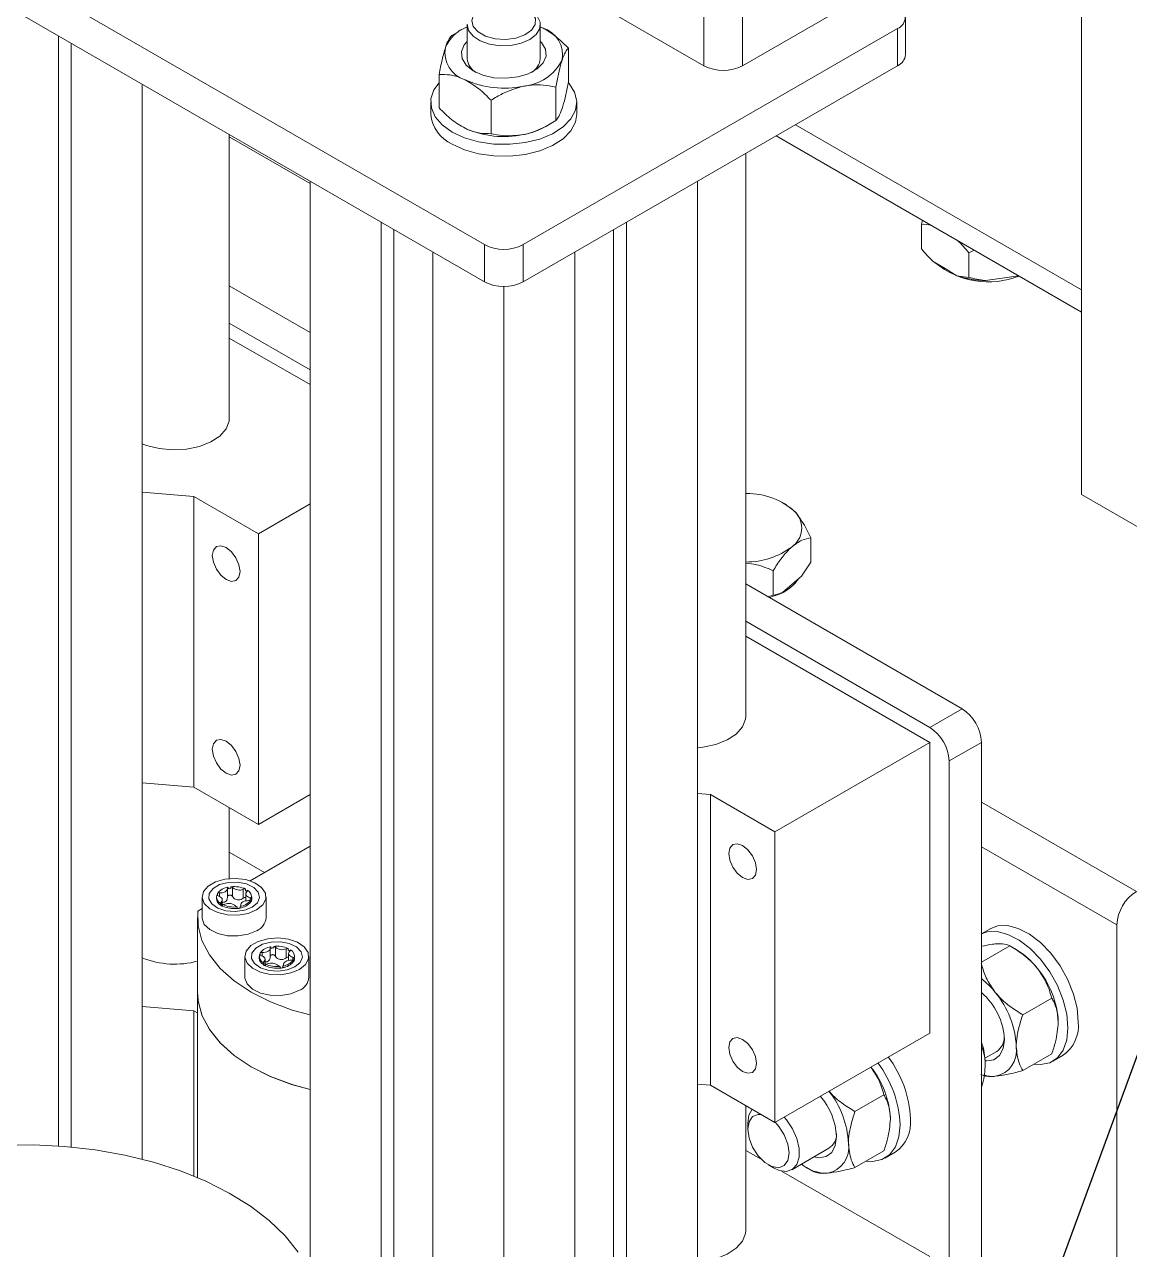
# Model space of a CAD drawing. Header units: millimetres. Extents: x 15 to 589, y 5 to 415.
# Drawn here: x 189.6 to 213.8, y 191.28 to 218.12 of the extents above; entities that cross this region are included whole.
import ezdxf

# ---------------------------------------------------------------- set-up
doc = ezdxf.new("R2010")
doc.units = ezdxf.units.MM
doc.dimstyles.new('SLDDIMSTYLE0', dxfattribs={"dimtxt": 0.18, "dimasz": 3.302, "dimexe": 0, "dimexo": 0.0625, "dimgap": 0, "dimtad": 0, "dimtih": 1, "dimtoh": 1, "dimdec": 0, "dimrnd": 1e-09, "dimzin": 0, "dimdsep": 46, "dimtxsty": 'Standard', "dimsah": 1, "dimcen": 0.09, "dimadec": 0, "dimazin": 0, "dimtfac": 3.302, "dimtdec": 0, "dimtofl": 0, "dimtmove": 0, "dimatfit": 3, "dimfxl": 1, "dimfrac": 2, "dimtolj": 1, "dimtzin": 0, "dimarcsym": 0})

msp = doc.modelspace()

# ---------------------------------------------------------------- linework, layer by layer
at = {"color": 7, "linetype": 'Continuous', "lineweight": 15}
for p, q in [((212.753, 224.148), (212.753, 207.817)), ((182.984, 222.929), (199.671, 213.296)), ((182.984, 222.113), (199.671, 212.479)), ((201.086, 219.174), (204.48, 217.214)), ((204.48, 217.214), (204.48, 218.847)), ((205.329, 218.847), (205.329, 217.214)), ((205.329, 217.214), (208.087, 218.806)), ((208.898, 217.459), (208.898, 218.276)), ((199.176, 218.006), (199.076, 217.948)), ((199.296, 218.113), (199.296, 217.37)), ((200.52, 213.296), (208.722, 218.031)), ((200.896, 217.37), (200.896, 218.113)), ((200.943, 218.045), (200.896, 218.067)), ((208.722, 217.214), (208.722, 218.031)), ((190.338, 217.867), (190.338, 193.545)), ((190.621, 217.704), (190.621, 193.522)), ((199.087, 217.95), (198.957, 217.876)), ((201.512, 217.598), (201.512, 216.865)), ((200.52, 212.479), (208.722, 217.214)), ((198.679, 217.025), (198.679, 216.292)), ((192.176, 216.806), (192.176, 193.254)), ((201.234, 216.747), (201.234, 216.014)), ((198.496, 216.414), (198.496, 216.153)), ((199.818, 216.46), (199.818, 215.727)), ((201.696, 216.153), (201.696, 216.414)), ((201.015, 215.884), (201.116, 215.942)), ((206.488, 215.924), (212.753, 212.308)), ((194.083, 209.492), (194.083, 215.705)), ((206.064, 215.68), (212.753, 211.818)), ((205.397, 202.96), (205.397, 215.295)), ((195.853, 214.683), (195.853, 176.633)), ((204.339, 214.684), (204.339, 162.521)), ((197.408, 213.785), (197.408, 176.224)), ((202.783, 213.786), (202.783, 161.837)), ((209.271, 213.828), (209.245, 213.74)), ((209.245, 213.203), (209.245, 213.74)), ((197.691, 213.622), (197.691, 176.061)), ((202.5, 213.623), (202.5, 161.69)), ((199.671, 212.479), (199.671, 213.296)), ((200.52, 213.296), (200.52, 212.479)), ((210.284, 213.115), (210.404, 213.174)), ((198.54, 213.132), (198.54, 175.571)), ((201.651, 213.132), (201.651, 161.184)), ((209.505, 212.926), (209.765, 212.77)), ((210.284, 212.578), (210.284, 213.115)), ((209.765, 212.77), (210.024, 212.614)), ((210.284, 212.578), (210.024, 212.614)), ((211.013, 212.561), (211.376, 212.612)), ((195.853, 211.37), (194.083, 212.391)), ((200.096, 212.378), (200.096, 160.055)), ((210.649, 212.509), (211.013, 212.561)), ((195.853, 210.553), (194.083, 211.575)), ((195.853, 210.227), (194.083, 211.248)), ((192.176, 207.871), (193.307, 207.777)), ((193.307, 207.777), (194.721, 206.961)), ((193.307, 207.777), (193.307, 201.408)), ((217.703, 204.96), (212.753, 207.817)), ((194.721, 206.961), (195.853, 207.614)), ((206.298, 207.592), (206.248, 207.621)), ((194.721, 206.961), (194.721, 200.592)), ((206.827, 206.335), (206.827, 206.872)), ((206.827, 206.335), (206.619, 206.033)), ((205.996, 205.613), (205.996, 206.15)), ((206.411, 205.853), (206.619, 206.033)), ((210.137, 203.124), (205.397, 205.86)), ((206.204, 205.673), (206.411, 205.853)), ((205.996, 205.613), (205.881, 205.58)), ((209.43, 202.716), (205.397, 205.043)), ((209.43, 202.389), (205.397, 204.717)), ((209.43, 202.716), (210.137, 203.124)), ((206.036, 200.429), (209.43, 202.389)), ((209.43, 202.389), (209.43, 196.02)), ((210.561, 202.389), (209.854, 201.981)), ((210.561, 182.139), (210.561, 202.389)), ((209.854, 181.73), (209.854, 201.981)), ((192.176, 201.502), (193.307, 201.408)), ((193.307, 201.408), (194.721, 200.592)), ((194.721, 200.592), (195.853, 201.245)), ((204.339, 201.269), (204.622, 201.246)), ((204.622, 201.246), (206.036, 200.429)), ((204.622, 201.246), (204.622, 194.877)), ((194.083, 199.405), (194.083, 200.961)), ((206.036, 200.429), (206.036, 194.06)), ((194.541, 199.354), (195.853, 200.111)), ((194.854, 199.535), (194.083, 199.98)), ((194.041, 198.982), (194.041, 199.182)), ((194.057, 199.215), (194.057, 199.179)), ((194.118, 199.189), (194.118, 199.225)), ((194.155, 199.01), (194.155, 199.207)), ((194.438, 199.176), (194.438, 199.139)), ((193.487, 199.005), (193.487, 198.548)), ((193.8, 199.005), (193.8, 198.969)), ((193.823, 199.044), (193.823, 199.081)), ((193.929, 198.801), (193.929, 198.94)), ((194.39, 198.974), (194.39, 199.17)), ((194.445, 199.07), (194.445, 198.917)), ((194.483, 199.134), (194.483, 199.15)), ((194.552, 198.893), (194.552, 198.93)), ((194.568, 198.965), (194.568, 198.929)), ((194.575, 198.969), (194.575, 199.005)), ((194.887, 198.548), (194.887, 199.005)), ((193.395, 198.692), (193.487, 198.746)), ((193.892, 198.824), (193.892, 198.861)), ((193.937, 198.835), (193.937, 198.798)), ((194.256, 198.749), (194.256, 198.785)), ((194.318, 198.795), (194.318, 198.759)), ((194.333, 198.828), (194.333, 198.813)), ((193.387, 198.548), (193.387, 196.915)), ((213.531, 198.388), (213.531, 183.037)), ((210.751, 198.303), (210.561, 198.194)), ((194.979, 197.676), (194.979, 197.876)), ((194.994, 197.909), (194.994, 197.873)), ((195.056, 197.883), (195.056, 197.919)), ((195.092, 197.704), (195.092, 197.901)), ((195.328, 197.668), (195.328, 197.864)), ((195.375, 197.869), (195.375, 197.833)), ((195.42, 197.828), (195.42, 197.843)), ((211.183, 197.931), (210.561, 197.572)), ((211.325, 197.848), (211.183, 197.93)), ((194.425, 197.699), (194.425, 197.242)), ((194.738, 197.699), (194.738, 197.663)), ((194.76, 197.738), (194.76, 197.774)), ((194.867, 197.495), (194.867, 197.634)), ((195.383, 197.764), (195.383, 197.61)), ((195.489, 197.587), (195.489, 197.623)), ((195.506, 197.659), (195.506, 197.623)), ((195.512, 197.663), (195.512, 197.699)), ((195.825, 197.242), (195.825, 197.699)), ((194.829, 197.518), (194.829, 197.554)), ((194.875, 197.528), (194.875, 197.492)), ((195.194, 197.443), (195.194, 197.479)), ((195.255, 197.489), (195.255, 197.452)), ((195.271, 197.522), (195.271, 197.507)), ((193.387, 196.915), (193.387, 192.852)), ((212.102, 196.787), (211.467, 196.421)), ((192.176, 196.602), (193.307, 196.509)), ((193.307, 196.509), (193.387, 196.463)), ((193.307, 196.509), (193.307, 192.885)), ((206.036, 194.06), (209.43, 196.02)), ((210.639, 195.467), (210.897, 195.617)), ((212.102, 195.561), (211.467, 195.195)), ((212.125, 195.401), (212.351, 195.532)), ((204.339, 194.9), (204.622, 194.877)), ((204.622, 194.877), (206.036, 194.06)), ((208.425, 194.664), (207.79, 194.298)), ((205.397, 191.692), (205.397, 194.429)), ((205.442, 194.044), (205.442, 193.913)), ((205.738, 193.252), (205.397, 193.448)), ((206.407, 193.024), (207.22, 193.494)), ((208.425, 193.439), (207.79, 193.072)), ((208.448, 193.279), (208.674, 193.409)), ((205.894, 193.129), (206.007, 193.064)), ((206.728, 193.072), (206.87, 192.99)), ((209.43, 191.12), (206.183, 192.995))]:
    msp.add_line(p, q, dxfattribs=at)
at = {"color": 8, "linetype": 'Continuous', "lineweight": 15}
for p, q in [((195.853, 214.634), (194.083, 215.655)), ((210.561, 201.082), (213.955, 199.122)), ((213.531, 198.388), (210.561, 200.102)), ((193.869, 199.013), (193.869, 199.09)), ((194.537, 198.924), (194.537, 198.986)), ((193.901, 198.814), (193.901, 198.888)), ((194.334, 198.816), (194.334, 198.821)), ((194.806, 197.707), (194.806, 197.783)), ((194.838, 197.508), (194.838, 197.582)), ((195.474, 197.618), (195.474, 197.68)), ((195.271, 197.509), (195.271, 197.515))]:
    msp.add_line(p, q, dxfattribs=at)
at = {"color": 7, "linetype": 'Continuous', "lineweight": 15, "flags": 128}
for points in [[(199.396, 218.206), (199.428, 218.074), (199.532, 217.955), (199.697, 217.862), (199.905, 217.806), (200.134, 217.791), (200.359, 217.82), (200.556, 217.89), (200.702, 217.992), (200.783, 218.117), (200.789, 218.25), (200.72, 218.377), (200.584, 218.484), (200.395, 218.56), (200.173, 218.596), (199.943, 218.589), (199.729, 218.539), (199.556, 218.451), (199.44, 218.336), (199.396, 218.206)], [(200.662, 218.439), (200.697, 218.417), (200.826, 218.302), (200.89, 218.169), (200.883, 218.031), (200.807, 217.901), (200.667, 217.789), (200.477, 217.707), (200.252, 217.66), (200.014, 217.653), (199.783, 217.688), (199.58, 217.76), (199.423, 217.863), (199.325, 217.989), (199.296, 218.126), (199.296, 218.126)], [(200.896, 217.75), (200.921, 217.724), (201.008, 217.58), (201.022, 217.427), (200.961, 217.278), (200.829, 217.146), (200.638, 217.04), (200.404, 216.969), (200.144, 216.94), (199.88, 216.954), (199.634, 217.01), (199.425, 217.104), (199.271, 217.228), (199.183, 217.372), (199.17, 217.525), (199.231, 217.673), (199.296, 217.75)], [(198.679, 216.844), (198.566, 216.685), (198.501, 216.489), (198.511, 216.29), (198.594, 216.096), (198.748, 215.917), (198.964, 215.761)], [(198.964, 215.761), (199.234, 215.636), (199.544, 215.547), (199.88, 215.499), (200.226, 215.494), (200.565, 215.531), (200.883, 215.61), (201.164, 215.727), (201.395, 215.876), (201.566, 216.049), (201.667, 216.24), (201.695, 216.439), (201.649, 216.637), (201.529, 216.825), (201.515, 216.841)], [(198.964, 215.5), (199.234, 215.375), (199.544, 215.286), (199.88, 215.238), (200.226, 215.232), (200.565, 215.27), (200.883, 215.349), (201.164, 215.466), (201.395, 215.614), (201.566, 215.788), (201.667, 215.979), (201.696, 216.153)], [(192.176, 208.932), (192.272, 208.896), (192.548, 208.827), (192.845, 208.799), (193.145, 208.816), (193.428, 208.875), (193.677, 208.972), (193.876, 209.102), (194.012, 209.257), (194.078, 209.427), (194.083, 209.492)], [(193.71, 206.483), (193.733, 206.336), (193.799, 206.184), (193.898, 206.05), (194.014, 205.957), (194.131, 205.916), (194.229, 205.935), (194.295, 206.011), (194.318, 206.132), (194.295, 206.28), (194.229, 206.432), (194.131, 206.565), (194.014, 206.659), (193.898, 206.699), (193.799, 206.68), (193.733, 206.604), (193.71, 206.483)], [(204.339, 202.272), (204.459, 202.284), (204.742, 202.343), (204.991, 202.441), (205.19, 202.571), (205.326, 202.726), (205.392, 202.895), (205.397, 202.96)], [(193.71, 202.237), (193.733, 202.09), (193.799, 201.938), (193.898, 201.804), (194.014, 201.711), (194.131, 201.67), (194.229, 201.689), (194.295, 201.765), (194.318, 201.886), (194.295, 202.034), (194.229, 202.186), (194.131, 202.319), (194.014, 202.413), (193.898, 202.453), (193.799, 202.434), (193.733, 202.358), (193.71, 202.237)], [(205.025, 199.952), (205.048, 199.804), (205.114, 199.652), (205.212, 199.519), (205.329, 199.425), (205.445, 199.384), (205.544, 199.404), (205.61, 199.48), (205.633, 199.601), (205.61, 199.748), (205.544, 199.9), (205.445, 200.033), (205.329, 200.127), (205.212, 200.168), (205.114, 200.148), (205.048, 200.073), (205.025, 199.952)], [(194.682, 198.719), (194.816, 198.828), (194.882, 198.955), (194.873, 199.088), (194.789, 199.212), (194.64, 199.313), (194.442, 199.382), (194.216, 199.409), (193.988, 199.392), (193.781, 199.334), (193.618, 199.24), (193.517, 199.12), (193.488, 198.988), (193.535, 198.858), (193.653, 198.744), (193.829, 198.658), (194.044, 198.61), (194.274, 198.604), (194.495, 198.642), (194.682, 198.719)], [(194.583, 198.777), (194.7, 198.875), (194.747, 198.99), (194.718, 199.108), (194.618, 199.212), (194.46, 199.287), (194.265, 199.325), (194.059, 199.32), (193.871, 199.272), (193.726, 199.188), (193.643, 199.079), (193.633, 198.96), (193.698, 198.848), (193.83, 198.756), (194.01, 198.699), (194.213, 198.682), (194.414, 198.709), (194.583, 198.777)], [(194.041, 199.189), (194.04, 199.169), (194.032, 199.15), (194.016, 199.132), (193.995, 199.116), (193.968, 199.104), (193.937, 199.095), (193.903, 199.09), (193.869, 199.09)], [(193.838, 199.024), (193.868, 199.013), (193.892, 199), (193.912, 198.983), (193.924, 198.964), (193.929, 198.945), (193.927, 198.925), (193.918, 198.906), (193.901, 198.888)], [(194.334, 198.821), (194.335, 198.841), (194.343, 198.86), (194.359, 198.878), (194.38, 198.894), (194.407, 198.906), (194.438, 198.915), (194.472, 198.92), (194.506, 198.921)], [(194.537, 198.986), (194.507, 198.997), (194.483, 199.011), (194.463, 199.027), (194.451, 199.046), (194.446, 199.066), (194.448, 199.085), (194.457, 199.105), (194.474, 199.122)], [(194.568, 198.929), (194.574, 198.953), (194.575, 198.969)], [(195.853, 196.415), (195.46, 196.524), (194.986, 196.701), (194.559, 196.915), (194.189, 197.161), (193.882, 197.435), (193.646, 197.731), (193.484, 198.044), (193.4, 198.366), (193.395, 198.692)], [(193.487, 198.548), (193.488, 198.531), (193.535, 198.401), (193.653, 198.287), (193.829, 198.201), (194.044, 198.152), (194.274, 198.147), (194.495, 198.185), (194.682, 198.262)], [(210.751, 198.303), (210.916, 198.365), (211.132, 198.373), (211.368, 198.313), (211.612, 198.187), (211.854, 198.002), (212.081, 197.766), (212.283, 197.491), (212.452, 197.188), (212.578, 196.873), (212.656, 196.561), (212.682, 196.264)], [(195.62, 197.413), (195.754, 197.521), (195.819, 197.649), (195.81, 197.782), (195.726, 197.906), (195.577, 198.007), (195.379, 198.075), (195.154, 198.103), (194.925, 198.086), (194.718, 198.028), (194.555, 197.934), (194.454, 197.814), (194.425, 197.682), (194.473, 197.552), (194.591, 197.438), (194.766, 197.352), (194.981, 197.303), (195.211, 197.298), (195.432, 197.336), (195.62, 197.413)], [(210.561, 198.192), (210.69, 198.235), (210.906, 198.242), (211.142, 198.182), (211.386, 198.056), (211.627, 197.871), (211.855, 197.635), (212.057, 197.36), (212.225, 197.058), (212.352, 196.743), (212.43, 196.43), (212.456, 196.134)], [(195.521, 197.47), (195.637, 197.568), (195.684, 197.684), (195.656, 197.802), (195.555, 197.905), (195.397, 197.981), (195.202, 198.019), (194.997, 198.013), (194.808, 197.965), (194.663, 197.882), (194.58, 197.773), (194.57, 197.654), (194.636, 197.542), (194.767, 197.45), (194.947, 197.392), (195.151, 197.376), (195.351, 197.403), (195.521, 197.47)], [(194.978, 197.883), (194.977, 197.863), (194.969, 197.844), (194.954, 197.826), (194.932, 197.81), (194.905, 197.798), (194.874, 197.789), (194.84, 197.784), (194.806, 197.783)], [(194.775, 197.718), (194.805, 197.707), (194.83, 197.693), (194.849, 197.677), (194.861, 197.658), (194.867, 197.638), (194.864, 197.618), (194.855, 197.599), (194.838, 197.582)], [(195.271, 197.515), (195.272, 197.535), (195.281, 197.554), (195.296, 197.572), (195.318, 197.588), (195.345, 197.6), (195.375, 197.609), (195.409, 197.614), (195.444, 197.614)], [(195.474, 197.68), (195.445, 197.691), (195.42, 197.704), (195.401, 197.721), (195.388, 197.74), (195.383, 197.759), (195.385, 197.779), (195.395, 197.798), (195.411, 197.816)], [(195.506, 197.623), (195.511, 197.647), (195.512, 197.663)], [(194.425, 197.242), (194.425, 197.225), (194.473, 197.095), (194.591, 196.98), (194.766, 196.894), (194.981, 196.846), (195.211, 196.841), (195.432, 196.879), (195.62, 196.956)], [(193.387, 196.915), (193.402, 196.715), (193.49, 196.396), (193.653, 196.088), (193.889, 195.796), (194.193, 195.525), (194.559, 195.282), (194.981, 195.07), (195.449, 194.895), (195.853, 194.782)], [(195.853, 194.782), (195.46, 194.891), (194.986, 195.068), (194.559, 195.282), (194.189, 195.528), (193.882, 195.802), (193.646, 196.098), (193.484, 196.411), (193.4, 196.733), (193.387, 196.915)], [(212.456, 196.134), (212.43, 195.868), (212.352, 195.646), (212.225, 195.476), (212.057, 195.368), (211.855, 195.327), (211.711, 195.336)], [(205.025, 195.706), (205.048, 195.558), (205.114, 195.406), (205.212, 195.273), (205.329, 195.179), (205.445, 195.138), (205.544, 195.158), (205.61, 195.233), (205.633, 195.354), (205.61, 195.502), (205.544, 195.654), (205.445, 195.787), (205.329, 195.881), (205.212, 195.922), (205.114, 195.902), (205.048, 195.827), (205.025, 195.706)], [(211.063, 195.877), (211.036, 195.678), (210.959, 195.526), (210.836, 195.434), (210.679, 195.408), (210.644, 195.411)], [(205.442, 194.044), (205.467, 194.222), (205.535, 194.349)], [(205.737, 194.233), (205.668, 194.235), (205.547, 194.188), (205.469, 194.076), (205.442, 193.913)], [(206.24, 194.178), (206.29, 194.12), (206.422, 193.922), (206.517, 193.706), (206.567, 193.492), (206.567, 193.297), (206.517, 193.14), (206.422, 193.034), (206.29, 192.988), (206.133, 193.008), (206.007, 193.064)], [(205.442, 193.913), (205.469, 193.719), (205.547, 193.516), (205.668, 193.33), (205.816, 193.183), (205.973, 193.092), (206.12, 193.069), (206.241, 193.116), (206.319, 193.228), (206.347, 193.391), (206.319, 193.585), (206.241, 193.788), (206.12, 193.974), (206.04, 194.063)], [(208.779, 194.011), (208.753, 193.746), (208.675, 193.523), (208.548, 193.354), (208.38, 193.246), (208.178, 193.204), (208.034, 193.213)], [(183.455, 191.109), (183.722, 191.47), (184.053, 191.813), (184.444, 192.135), (184.892, 192.431), (185.39, 192.698), (185.934, 192.934), (186.518, 193.136), (187.135, 193.301), (187.779, 193.428), (188.442, 193.516), (189.117, 193.563), (189.798, 193.569), (190.475, 193.534), (191.143, 193.459), (191.793, 193.343), (192.419, 193.189), (193.014, 192.998), (193.57, 192.772), (194.083, 192.514), (194.546, 192.226), (194.955, 191.912), (195.304, 191.575), (195.591, 191.219)], [(207.386, 193.754), (207.359, 193.555), (207.282, 193.404), (207.159, 193.311), (207.002, 193.285), (206.891, 193.304)], [(204.339, 191.004), (204.459, 191.016), (204.742, 191.075), (204.991, 191.172), (205.19, 191.303), (205.326, 191.457), (205.392, 191.627), (205.397, 191.692)]]:
    msp.add_lwpolyline(points, dxfattribs=at)
at = {"color": 7, "linetype": 'Continuous', "lineweight": 15}
for centre, radius, start, end in [((208.629, 218.276), 0.262, 290.7832, 69.2165), ((199.594, 217.275), 0.847, 110.6085, 156.3151), ((200.762, 217.45), 0.622, 349.4817, 73.0723), ((199.43, 217.501), 0.622, 169.4811, 253.0729), ((208.598, 217.489), 0.302, 294.3742, 354.3057), ((199.683, 217.406), 0.389, 185.3181, 239.8498), ((200.429, 217.828), 1.064, 275.2416, 332.5407), ((200.522, 217.398), 0.375, 299.1103, 355.7214), ((204.905, 218.033), 0.922, 242.6099, 297.3899), ((200.099, 218.786), 2.063, 245.6445, 281.9344), ((199.284, 216.224), 0.791, 185.1305, 246.1896), ((200.099, 217.725), 2.063, 245.6445, 281.9344), ((200.229, 217.286), 1.608, 280.639, 299.2704), ((200.095, 214.114), 0.922, 242.61, 297.3899), ((210.712, 214.291), 1.813, 230.1696, 291.7937), ((210.686, 214.649), 2.14, 251.9881, 269.0106), ((200.095, 213.298), 0.922, 242.61, 297.3899), ((205.445, 206.312), 1.528, 46.7133, 91.3238), ((206.122, 207.086), 0.502, 305.1436, 42.4306), ((205.403, 208.028), 1.687, 269.7972, 306.6858), ((205.806, 206.477), 0.901, 293.9831, 326.4835), ((205.464, 207.206), 1.703, 285.2081, 295.7522), ((209.64, 202.347), 0.922, 2.6053, 57.3946), ((208.933, 201.939), 0.922, 2.6053, 57.3946), ((194.105, 198.862), 0.357, 97.7689, 142.2257), ((194.069, 199.19), 0.0279, 115.6507, 182.4035), ((194.189, 198.626), 0.603, 65.6826, 96.7319), ((194.111, 199.164), 0.0613, 44.0141, 82.8783), ((194.302, 199.377), 0.225, 229.1985, 293.2144), ((194.424, 199.08), 0.097, 82.1171, 110.5567), ((193.984, 198.984), 0.185, 184.8162, 240.0153), ((193.969, 199.008), 0.166, 167.1995, 242.596), ((193.848, 199.073), 0.0498, 213.9123, 258.693), ((193.863, 199), 0.09, 86.3537, 116.2732), ((194.27, 199.148), 0.357, 277.7684, 322.2263), ((194.46, 199.142), 0.0238, 304.3294, 18.8114), ((194.406, 199.002), 0.166, 347.2019, 62.5937), ((194.512, 199.01), 0.09, 266.3535, 296.2695), ((194.527, 198.937), 0.0498, 33.9237, 78.6815), ((214.452, 198.346), 0.922, 122.6057, 177.3943), ((193.915, 198.868), 0.0238, 124.345, 198.8085), ((193.951, 198.931), 0.097, 262.1179, 290.5512), ((194.186, 199.384), 0.603, 245.6815, 276.7329), ((194.186, 199.348), 0.603, 245.6815, 276.7329), ((194.073, 198.633), 0.225, 49.1984, 113.2159), ((194.264, 198.846), 0.0612, 224.0039, 262.8887), ((194.27, 199.112), 0.357, 277.7684, 322.2263), ((194.306, 198.82), 0.0279, 295.641, 2.4044), ((194.552, 198.572), 0.337, 292.8497, 355.8301), ((195.042, 197.556), 0.357, 97.7684, 142.2263), ((195.006, 197.884), 0.0279, 115.641, 182.4044), ((195.126, 197.32), 0.603, 65.6815, 96.7329), ((195.048, 197.858), 0.0612, 44.0039, 82.8887), ((195.239, 198.071), 0.225, 229.1984, 293.2159), ((195.362, 197.773), 0.097, 82.1179, 110.5512), ((195.398, 197.836), 0.0238, 304.345, 18.8085), ((195.344, 197.696), 0.166, 347.1995, 62.596), ((210.45, 196.4), 1.692, 37.9793, 58.887), ((192.886, 199.46), 1.931, 248.4446, 285.0617), ((194.922, 197.678), 0.185, 184.8163, 240.0154), ((194.906, 197.702), 0.166, 167.1995, 242.596), ((194.785, 197.766), 0.0498, 213.9121, 258.6931), ((194.8, 197.694), 0.09, 86.3535, 116.2695), ((194.852, 197.562), 0.0238, 124.3294, 198.8114), ((195.207, 197.842), 0.357, 277.7689, 322.2257), ((195.207, 197.806), 0.357, 277.7689, 322.2257), ((195.449, 197.704), 0.09, 266.3537, 296.2732), ((195.464, 197.631), 0.0498, 33.9123, 78.693), ((194.888, 197.624), 0.097, 262.1171, 290.5567), ((195.123, 198.078), 0.603, 245.6815, 276.7329), ((195.123, 198.042), 0.603, 245.6815, 276.7329), ((195.01, 197.327), 0.225, 49.1985, 113.2144), ((195.201, 197.54), 0.0612, 224.0039, 262.8885), ((195.243, 197.514), 0.0279, 295.6507, 2.4035), ((210.251, 196.164), 1.995, 2.6394, 39.772), ((195.489, 197.266), 0.337, 292.8494, 355.8304), ((209.426, 195.768), 1.837, 38.4501, 51.8569), ((209.62, 195.808), 1.445, 2.7211, 49.3532), ((209.331, 195.634), 1.995, 2.6394, 39.772), ((211.896, 196.179), 0.791, 305.1271, 6.1849), ((209.002, 195.306), 1.644, 0.9646, 18.5117), ((210.76, 195.634), 0.572, 280.5469, 9.2517), ((210.686, 195.927), 0.376, 304.2869, 0.8902), ((206.591, 194.039), 2.417, 2.4413, 37.031), ((206.582, 194.043), 1.987, 2.6101, 38.3197), ((206.364, 193.908), 2.417, 2.4413, 37.031), ((210.819, 195.744), 0.674, 252.3842, 273.9026), ((205.946, 193.684), 1.441, 2.7863, 41.2479), ((205.662, 193.512), 1.987, 2.6101, 38.3197), ((208.219, 194.057), 0.791, 305.1271, 6.1849), ((207.009, 193.804), 0.376, 304.2869, 0.8902), ((207.083, 193.511), 0.572, 280.5469, 9.2517), ((207.168, 193.825), 0.876, 230.8912, 271.2849)]:
    msp.add_arc(centre, radius, start, end, dxfattribs=at)
for points, knots in [([(201.512, 217.598), (201.434, 217.675), (201.276, 217.832), (201.079, 217.974), (200.967, 218.033), (200.943, 218.045)], [0, 0, 0, 0, 0.432384, 0.879551, 1, 1, 1, 1]), ([(198.957, 217.876), (198.938, 217.857), (198.9, 217.816), (198.852, 217.713), (198.824, 217.632), (198.818, 217.615)], [0, 0, 0, 0, 0.432386, 0.879554, 1, 1, 1, 1]), ([(198.818, 217.615), (198.794, 217.53), (198.745, 217.363), (198.701, 217.137), (198.679, 217.025)], [0, 0, 0, 0, 0.503995, 1, 1, 1, 1]), ([(201.373, 217.337), (201.398, 217.402), (201.446, 217.532), (201.49, 217.576), (201.512, 217.598)], [0, 0, 0, 0, 0.503998, 1, 1, 1, 1]), ([(201.234, 216.747), (201.253, 216.844), (201.292, 217.04), (201.34, 217.232), (201.368, 217.318), (201.373, 217.337)], [0, 0, 0, 0, 0.43238, 0.879548, 1, 1, 1, 1]), ([(198.679, 217.025), (198.757, 217.025), (198.916, 217.024), (199.112, 216.971), (199.225, 216.918), (199.249, 216.907)], [0, 0, 0, 0, 0.432384, 0.879551, 1, 1, 1, 1]), ([(199.249, 216.907), (199.349, 216.848), (199.547, 216.73), (199.728, 216.55), (199.818, 216.46)], [0, 0, 0, 0, 0.503997, 1, 1, 1, 1]), ([(199.818, 216.46), (199.901, 216.511), (200.124, 216.649), (200.371, 216.722), (200.526, 216.768)], [0, 0, 0, 0, 0.37265, 1, 1, 1, 1]), ([(200.526, 216.768), (200.541, 216.77), (200.734, 216.808), (200.979, 216.801), (201.187, 216.757), (201.234, 216.747)], [0, 0, 0, 0, 0.059415, 0.787738, 1, 1, 1, 1]), ([(201.512, 216.865), (201.493, 216.769), (201.455, 216.572), (201.407, 216.381), (201.379, 216.294), (201.373, 216.275)], [0, 0, 0, 0, 0.43238, 0.879548, 1, 1, 1, 1]), ([(199.249, 215.845), (199.148, 215.904), (198.95, 216.022), (198.769, 216.202), (198.679, 216.292)], [0, 0, 0, 0, 0.503997, 1, 1, 1, 1]), ([(201.373, 216.275), (201.349, 216.21), (201.3, 216.08), (201.256, 216.036), (201.234, 216.014)], [0, 0, 0, 0, 0.503998, 1, 1, 1, 1]), ([(199.818, 215.727), (199.74, 215.727), (199.581, 215.728), (199.385, 215.781), (199.272, 215.834), (199.249, 215.845)], [0, 0, 0, 0, 0.432384, 0.87955, 1, 1, 1, 1]), ([(201.234, 216.014), (201.187, 215.985), (200.979, 215.857), (200.734, 215.75), (200.541, 215.709), (200.526, 215.706)], [0, 0, 0, 0, 0.212262, 0.940585, 1, 1, 1, 1]), ([(200.526, 215.706), (200.371, 215.689), (200.124, 215.663), (199.901, 215.71), (199.818, 215.727)], [0, 0, 0, 0, 0.62735, 1, 1, 1, 1]), ([(209.245, 213.74), (209.315, 213.742), (209.388, 213.743), (209.468, 213.713), (209.472, 213.712)], [0, 0, 0, 0, 0.957685, 1, 1, 1, 1]), ([(209.505, 212.926), (209.501, 212.929), (209.412, 213.013), (209.327, 213.11), (209.245, 213.203)], [0, 0, 0, 0, 0.038998, 1, 1, 1, 1]), ([(210.014, 213.399), (210.021, 213.394), (210.117, 213.32), (210.204, 213.214), (210.284, 213.115)], [0, 0, 0, 0, 0.072936, 1, 1, 1, 1]), ([(210.649, 212.509), (210.644, 212.51), (210.518, 212.521), (210.399, 212.55), (210.284, 212.578)], [0, 0, 0, 0, 0.039003, 1, 1, 1, 1]), ([(206.493, 207.424), (206.487, 207.431), (206.422, 207.506), (206.359, 207.541), (206.302, 207.573)], [0, 0, 0, 0, 0.084039, 1, 1, 1, 1]), ([(206.827, 206.872), (206.788, 206.952), (206.682, 207.166), (206.566, 207.325), (206.493, 207.424)], [0, 0, 0, 0, 0.371083, 1, 1, 1, 1]), ([(206.411, 206.675), (206.484, 206.729), (206.629, 206.837), (206.761, 206.86), (206.827, 206.872)], [0, 0, 0, 0, 0.503998, 1, 1, 1, 1]), ([(205.996, 206.15), (206.053, 206.238), (206.169, 206.417), (206.312, 206.586), (206.394, 206.66), (206.411, 206.675)], [0, 0, 0, 0, 0.432384, 0.879553, 1, 1, 1, 1]), ([(205.397, 206.318), (205.478, 206.309), (205.688, 206.283), (205.878, 206.201), (205.996, 206.15)], [0, 0, 0, 0, 0.383968, 1, 1, 1, 1]), ([(206.204, 205.673), (206.201, 205.672), (206.129, 205.639), (206.061, 205.626), (205.996, 205.613)], [0, 0, 0, 0, 0.039, 1, 1, 1, 1]), ([(194.057, 199.179), (194.062, 199.182), (194.072, 199.188), (194.091, 199.192), (194.107, 199.192), (194.116, 199.189), (194.118, 199.189)], [0, 0, 0, 0, 0.2944983, 0.5891607, 0.8819125, 1, 1, 1, 1]), ([(193.813, 199.038), (193.815, 199.039), (193.817, 199.042), (193.821, 199.044), (193.823, 199.044)], [0, 0, 0, 0, 0.520043, 1, 1, 1, 1]), ([(194.04, 198.982), (194.04, 198.971), (194.039, 198.944), (194.017, 198.91), (193.981, 198.888), (193.95, 198.881), (193.932, 198.883), (193.929, 198.883)], [0, 0, 0, 0, 0.206686, 0.479046, 0.727934, 0.956149, 1, 1, 1, 1]), ([(194.041, 198.997), (194.042, 199.001), (194.042, 199.012), (194.051, 199.026), (194.066, 199.037), (194.084, 199.043), (194.104, 199.043), (194.123, 199.039), (194.14, 199.029), (194.15, 199.019), (194.154, 199.012), (194.155, 199.01)], [0, 0, 0, 0, 0.101188, 0.232883, 0.359499, 0.480292, 0.59771, 0.714904, 0.834814, 0.959715, 1, 1, 1, 1]), ([(194.39, 198.974), (194.375, 198.964), (194.344, 198.945), (194.289, 198.933), (194.238, 198.939), (194.196, 198.961), (194.169, 198.986), (194.159, 199.004), (194.155, 199.01)], [0, 0, 0, 0, 0.196975, 0.394618, 0.575211, 0.740819, 0.915079, 1, 1, 1, 1]), ([(194.39, 198.974), (194.396, 198.978), (194.408, 198.985), (194.428, 198.991), (194.44, 198.99), (194.445, 198.989)], [0, 0, 0, 0, 0.363872, 0.728288, 1, 1, 1, 1]), ([(194.438, 199.139), (194.444, 199.139), (194.456, 199.137), (194.47, 199.131), (194.474, 199.126), (194.475, 199.124)], [0, 0, 0, 0, 0.405674, 0.811564, 1, 1, 1, 1]), ([(194.568, 198.929), (194.57, 198.926), (194.572, 198.919), (194.568, 198.908), (194.56, 198.899), (194.554, 198.895), (194.552, 198.893)], [0, 0, 0, 0, 0.29446, 0.589106, 0.881848, 1, 1, 1, 1]), ([(193.937, 198.798), (193.931, 198.8), (193.918, 198.804), (193.903, 198.812), (193.895, 198.819), (193.893, 198.823), (193.892, 198.824)], [0, 0, 0, 0, 0.294484, 0.589124, 0.881877, 1, 1, 1, 1]), ([(194.318, 198.759), (194.313, 198.757), (194.303, 198.752), (194.284, 198.749), (194.268, 198.748), (194.259, 198.749), (194.256, 198.749)], [0, 0, 0, 0, 0.2944356, 0.5891181, 0.8819025, 1, 1, 1, 1]), ([(194.994, 197.873), (194.999, 197.876), (195.009, 197.882), (195.028, 197.886), (195.044, 197.885), (195.053, 197.883), (195.056, 197.883)], [0, 0, 0, 0, 0.2944356, 0.5891181, 0.8819025, 1, 1, 1, 1]), ([(195.375, 197.833), (195.381, 197.832), (195.394, 197.831), (195.407, 197.825), (195.411, 197.82), (195.413, 197.818)], [0, 0, 0, 0, 0.405674, 0.811564, 1, 1, 1, 1]), ([(210.561, 197.921), (210.647, 197.938), (210.757, 197.961), (210.845, 197.97), (210.865, 197.972)], [0, 0, 0, 0, 0.777869, 1, 1, 1, 1]), ([(210.865, 197.972), (210.938, 197.974), (211.082, 197.979), (211.149, 197.947), (211.183, 197.931)], [0, 0, 0, 0, 0.503999, 1, 1, 1, 1]), ([(211.183, 197.931), (211.279, 197.871), (211.474, 197.751), (211.671, 197.576), (211.765, 197.465), (211.784, 197.441)], [0, 0, 0, 0, 0.432384, 0.879552, 1, 1, 1, 1]), ([(194.751, 197.732), (194.752, 197.733), (194.754, 197.736), (194.758, 197.737), (194.76, 197.738)], [0, 0, 0, 0, 0.519852, 1, 1, 1, 1]), ([(194.977, 197.676), (194.977, 197.665), (194.976, 197.638), (194.954, 197.604), (194.918, 197.582), (194.887, 197.574), (194.87, 197.577), (194.867, 197.577)], [0, 0, 0, 0, 0.206688, 0.479049, 0.727909, 0.956126, 1, 1, 1, 1]), ([(194.979, 197.691), (194.979, 197.695), (194.979, 197.705), (194.988, 197.719), (195.003, 197.731), (195.021, 197.737), (195.041, 197.737), (195.06, 197.732), (195.077, 197.723), (195.087, 197.713), (195.091, 197.706), (195.092, 197.704)], [0, 0, 0, 0, 0.101187, 0.232879, 0.359494, 0.480285, 0.597703, 0.714891, 0.834809, 0.959716, 1, 1, 1, 1]), ([(195.328, 197.668), (195.312, 197.658), (195.281, 197.638), (195.226, 197.627), (195.175, 197.633), (195.133, 197.654), (195.107, 197.68), (195.096, 197.698), (195.092, 197.704)], [0, 0, 0, 0, 0.196973, 0.39463, 0.57522, 0.740829, 0.915085, 1, 1, 1, 1]), ([(195.328, 197.668), (195.334, 197.672), (195.346, 197.679), (195.366, 197.684), (195.378, 197.683), (195.383, 197.683)], [0, 0, 0, 0, 0.363957, 0.728302, 1, 1, 1, 1]), ([(195.506, 197.623), (195.507, 197.62), (195.51, 197.613), (195.505, 197.602), (195.497, 197.593), (195.491, 197.588), (195.489, 197.587)], [0, 0, 0, 0, 0.294478, 0.589156, 0.881925, 1, 1, 1, 1]), ([(194.875, 197.492), (194.868, 197.494), (194.856, 197.497), (194.841, 197.505), (194.832, 197.513), (194.83, 197.517), (194.829, 197.518)], [0, 0, 0, 0, 0.294484, 0.589123, 0.881886, 1, 1, 1, 1]), ([(195.255, 197.452), (195.25, 197.45), (195.241, 197.446), (195.221, 197.443), (195.205, 197.442), (195.196, 197.443), (195.194, 197.443)], [0, 0, 0, 0, 0.2944983, 0.5891607, 0.8819125, 1, 1, 1, 1]), ([(210.865, 196.91), (210.792, 197.016), (210.655, 197.213), (210.591, 197.427), (210.561, 197.527)], [0, 0, 0, 0, 0.53371, 1, 1, 1, 1]), ([(211.784, 197.441), (211.857, 197.336), (212.001, 197.127), (212.068, 196.9), (212.102, 196.787)], [0, 0, 0, 0, 0.503999, 1, 1, 1, 1]), ([(211.467, 196.421), (211.371, 196.48), (211.175, 196.6), (210.978, 196.775), (210.885, 196.887), (210.865, 196.91)], [0, 0, 0, 0, 0.432383, 0.879549, 1, 1, 1, 1]), ([(212.102, 196.787), (212.119, 196.756), (212.193, 196.619), (212.242, 196.435), (212.244, 196.269), (212.244, 196.256)], [0, 0, 0, 0, 0.212265, 0.940587, 1, 1, 1, 1]), ([(211.325, 195.726), (211.325, 195.738), (211.326, 195.907), (211.376, 196.147), (211.45, 196.37), (211.467, 196.421)], [0, 0, 0, 0, 0.059413, 0.787735, 1, 1, 1, 1]), ([(212.244, 196.256), (212.231, 196.115), (212.211, 195.89), (212.131, 195.65), (212.102, 195.561)], [0, 0, 0, 0, 0.627353, 1, 1, 1, 1]), ([(210.561, 195.734), (210.601, 195.622), (210.645, 195.499), (210.646, 195.346), (210.646, 195.334)], [0, 0, 0, 0, 0.917742, 1, 1, 1, 1]), ([(211.467, 195.195), (211.437, 195.25), (211.357, 195.397), (211.337, 195.599), (211.325, 195.726)], [0, 0, 0, 0, 0.372645, 1, 1, 1, 1]), ([(208.136, 195.273), (208.198, 195.182), (208.33, 194.988), (208.392, 194.777), (208.425, 194.664)], [0, 0, 0, 0, 0.465535, 1, 1, 1, 1]), ([(210.646, 195.334), (210.636, 195.193), (210.625, 195.028), (210.569, 194.853), (210.561, 194.827)], [0, 0, 0, 0, 0.852624, 1, 1, 1, 1]), ([(210.865, 195.072), (210.954, 195.084), (211.131, 195.107), (211.356, 195.166), (211.467, 195.195)], [0, 0, 0, 0, 0.503998, 1, 1, 1, 1]), ([(210.548, 195.113), (210.577, 195.099), (210.638, 195.072), (210.758, 195.064), (210.846, 195.07), (210.865, 195.072)], [0, 0, 0, 0, 0.432384, 0.879552, 1, 1, 1, 1]), ([(207.79, 194.298), (207.694, 194.357), (207.499, 194.478), (207.314, 194.639), (207.232, 194.736), (207.224, 194.746)], [0, 0, 0, 0, 0.465523, 0.946961, 1, 1, 1, 1]), ([(208.425, 194.664), (208.442, 194.633), (208.516, 194.496), (208.565, 194.313), (208.567, 194.146), (208.567, 194.134)], [0, 0, 0, 0, 0.212264, 0.940587, 1, 1, 1, 1]), ([(207.648, 193.603), (207.648, 193.616), (207.65, 193.784), (207.699, 194.024), (207.773, 194.248), (207.79, 194.298)], [0, 0, 0, 0, 0.059413, 0.787735, 1, 1, 1, 1]), ([(208.567, 194.134), (208.554, 193.992), (208.534, 193.767), (208.455, 193.528), (208.425, 193.439)], [0, 0, 0, 0, 0.627354, 1, 1, 1, 1]), ([(207.79, 193.072), (207.76, 193.127), (207.68, 193.274), (207.66, 193.476), (207.648, 193.603)], [0, 0, 0, 0, 0.372645, 1, 1, 1, 1]), ([(207.188, 192.949), (207.277, 192.961), (207.454, 192.985), (207.679, 193.043), (207.79, 193.072)], [0, 0, 0, 0, 0.503998, 1, 1, 1, 1]), ([(206.871, 192.99), (206.9, 192.976), (206.961, 192.949), (207.081, 192.941), (207.169, 192.948), (207.188, 192.949)], [0, 0, 0, 0, 0.432384, 0.879553, 1, 1, 1, 1])]:
    msp.add_open_spline(points, degree=3, knots=knots, dxfattribs=at)

# ---------------------------------------------------------------- leaders
at = {"color": 7, "linetype": 'Continuous', "lineweight": 0}
for points in [[(218.651, 208.265), (167.242, 68.402)], [(219.435, 205.96), (185.166, 68.556)]]:
    msp.add_leader(points, dimstyle='SLDDIMSTYLE0', dxfattribs=at)

doc.saveas('drawing.dxf')
